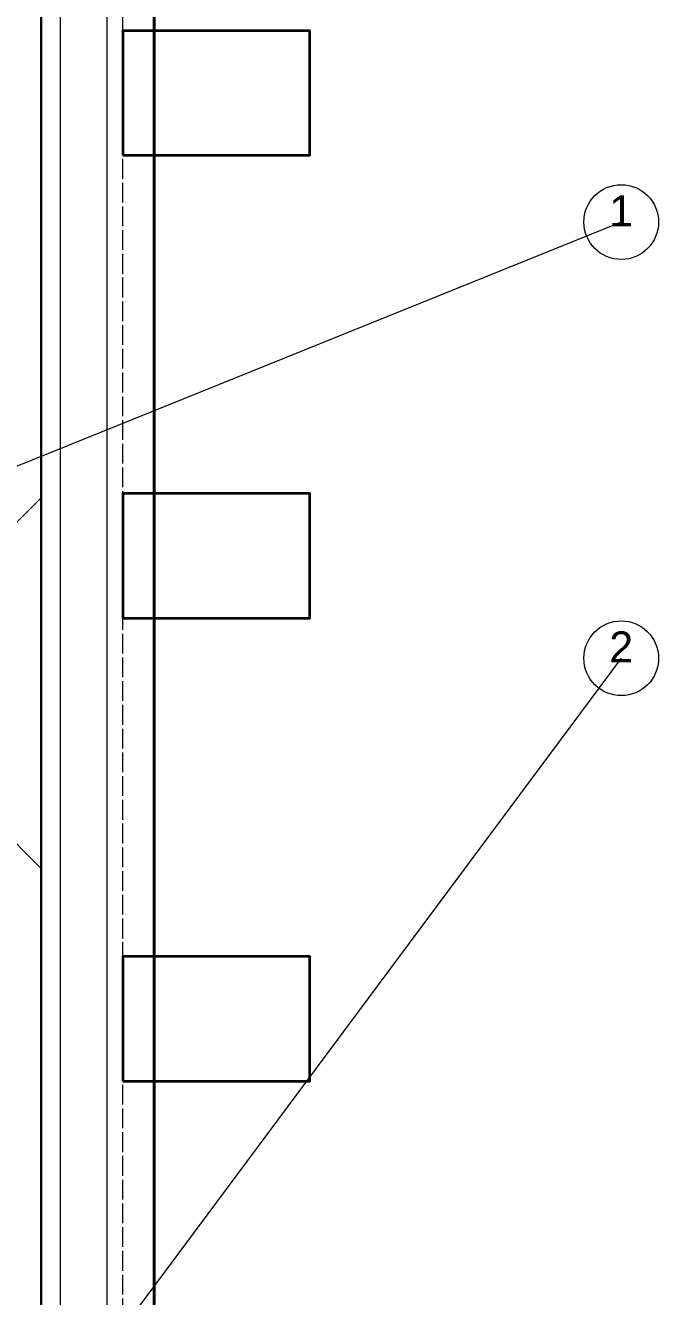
# Model space of a CAD drawing. Header units: millimetres. Extents: x 0 to 157872, y -2 to 14466.
# Drawn here: x 114574 to 116607, y 6584 to 10664 of the extents above; entities that cross this region are included whole.
import ezdxf
from ezdxf.enums import TextEntityAlignment as Align

# ---------------------------------------------------------------- set-up
doc = ezdxf.new("R2010")
doc.units = ezdxf.units.MM
doc.linetypes.add('DASHED', pattern=[1.524, 1.27, -0.254])
for name, color, linetype, lineweight in [('ANNOTATION', 4, 'CONTINUOUS', 18), ('HATCH-CAST', 7, 'CONTINUOUS', 9), ('HATCH-PRINTED', 7, 'CONTINUOUS', 9), ('HIDDEN-AXIS', 8, 'DASHED', 18), ('OUTLINE-CUT', 7, 'CONTINUOUS', 50), ('OUTLINE-FINE', 7, 'CONTINUOUS', 25)]:
    doc.layers.add(name, color=color, linetype=linetype, lineweight=lineweight)
doc.styles.get("Standard").update_dxf_attribs({"font": 'arial.ttf'})
pattern_1 = [(45, (0, 0), (-1425.35, 1425.35), [])]

msp = doc.modelspace()

# ---------------------------------------------------------------- hatches: boundary and pattern name
at = {"layer": 'HATCH-CAST', "ltscale": 50}
h = msp.add_hatch(dxfattribs=at)
h.set_pattern_fill('ANSI37', scale=25.19685)
h.set_pattern_definition([(45, (0, 0), (-1425.35, 1425.35), []), (135, (0, 0), (-1425.35, -1425.35), [])])
h.paths.add_polyline_path([(114624.4, 1595.6), (104349.4, 1595.6), (104349.4, 11870.6), (114624.4, 11870.6)])
h.paths.add_polyline_path([(104574.4, 5673.7), (104574.4, 5223.7), (104549.7, 5155.1), (104574.4, 5130.4), (104574.4, 4482.6), (104549.7, 4457.9), (104574.4, 4389.3), (104574.4, 3939.3), (104549.7, 3870.7), (104574.4, 3846), (104574.4, 3198.3), (104549.7, 3173.6), (104574.4, 3105), (104574.4, 2655), (104549.7, 2586.4), (104574.4, 2561.7), (104574.4, 1913.9), (104549.7, 1889.2), (104549.8, 1888.8), (104505.8, 1845.3), (104574.4, 1820.6), (104599.1, 1752), (104642.6, 1796), (104643, 1795.9), (104667.7, 1820.6), (105315.5, 1820.6), (105340.2, 1795.9), (105408.8, 1820.6), (105858.8, 1820.6), (105927.4, 1795.9), (105952.1, 1820.6), (106599.8, 1820.6), (106624.5, 1795.9), (106693.1, 1820.6), (107143.1, 1820.6), (107211.7, 1795.9), (107236.4, 1820.6), (107884.2, 1820.6), (107908.9, 1795.9), (107977.5, 1820.6), (108427.5, 1820.6), (108496.1, 1795.9), (108520.8, 1820.6), (109168.6, 1820.6), (109193.3, 1795.9), (109261.9, 1820.6), (109711.9, 1820.6), (109780.5, 1795.9), (109805.2, 1820.6), (110453, 1820.6), (110477.7, 1795.9), (110546.3, 1820.6), (110996.3, 1820.6), (111064.9, 1795.9), (111089.6, 1820.6), (111737.3, 1820.6), (111762, 1795.9), (111830.6, 1820.6), (112280.6, 1820.6), (112349.2, 1795.9), (112373.9, 1820.6), (113021.7, 1820.6), (113046.4, 1795.9), (113115, 1820.6), (113565, 1820.6), (113633.6, 1795.9), (113658.3, 1820.6), (114306.1, 1820.6), (114330.8, 1795.9), (114331.1, 1796), (114374.7, 1752), (114399.4, 1820.6), (114468, 1845.3), (114424, 1888.8), (114424.1, 1889.2), (114399.4, 1913.9), (114399.4, 2561.7), (114424.1, 2586.4), (114399.4, 2655), (114399.4, 3105), (114424.1, 3173.6), (114399.4, 3198.3), (114399.4, 3846), (114424.1, 3870.7), (114399.4, 3939.3), (114399.4, 4389.3), (114424.1, 4457.9), (114399.4, 4482.6), (114399.4, 5130.4), (114424.1, 5155.1), (114399.4, 5223.7), (114399.4, 5673.7), (114424.1, 5742.3), (114399.4, 5767), (114399.4, 6414.8), (114424.1, 6439.5), (114399.4, 6508.1), (114399.4, 6958.1), (114424.1, 7026.7), (114399.4, 7051.4), (114399.4, 7699.2), (114424.1, 7723.9), (114399.4, 7792.5), (114399.4, 8242.5), (114424.1, 8311.1), (114399.4, 8335.8), (114399.4, 8983.5), (114424.1, 9008.2), (114399.4, 9076.8), (114399.4, 9526.8), (114424.1, 9595.4), (114399.4, 9620.1), (114399.4, 10267.9), (114424.1, 10292.6), (114399.4, 10361.2), (114399.4, 10811.2), (114424.1, 10879.8), (114399.4, 10904.5), (114399.4, 11552.3), (114424.1, 11577), (114424, 11577.3), (114468, 11620.9), (114399.4, 11645.6), (114374.7, 11714.2), (114331.1, 11670.2), (114330.8, 11670.3), (114306.1, 11645.6), (113658.3, 11645.6), (113633.6, 11670.3), (113565, 11645.6), (113115, 11645.6), (113046.4, 11670.3), (113021.7, 11645.6), (112373.9, 11645.6), (112349.2, 11670.3), (112280.6, 11645.6), (111830.6, 11645.6), (111762, 11670.3), (111737.3, 11645.6), (111089.6, 11645.6), (111064.9, 11670.3), (110996.3, 11645.6), (110546.3, 11645.6), (110477.7, 11670.3), (110453, 11645.6), (109805.2, 11645.6), (109780.5, 11670.3), (109711.9, 11645.6), (109261.9, 11645.6), (109193.3, 11670.3), (109168.6, 11645.6), (108520.8, 11645.6), (108496.1, 11670.3), (108427.5, 11645.6), (107977.5, 11645.6), (107908.9, 11670.3), (107884.2, 11645.6), (107236.4, 11645.6), (107211.7, 11670.3), (107143.1, 11645.6), (106693.1, 11645.6), (106624.5, 11670.3), (106599.8, 11645.6), (105952.1, 11645.6), (105927.4, 11670.3), (105858.8, 11645.6), (105408.8, 11645.6), (105340.2, 11670.3), (105315.5, 11645.6), (104667.7, 11645.6), (104643, 11670.3), (104642.6, 11670.2), (104599.1, 11714.2), (104574.4, 11645.6), (104505.8, 11620.9), (104549.8, 11577.3), (104549.7, 11577), (104574.4, 11552.3), (104574.4, 10904.5), (104549.7, 10879.8), (104574.4, 10811.2), (104574.4, 10361.2), (104549.7, 10292.6), (104574.4, 10267.9), (104574.4, 9620.1), (104549.7, 9595.4), (104574.4, 9526.8), (104574.4, 9076.8), (104549.7, 9008.2), (104574.4, 8983.5), (104574.4, 8335.8), (104549.7, 8311.1), (104574.4, 8242.5), (104574.4, 7792.5), (104549.7, 7723.9), (104574.4, 7699.2), (104574.4, 7051.4), (104549.7, 7026.7), (104574.4, 6958.1), (104574.4, 6508.1), (104549.7, 6439.5), (104574.4, 6414.8), (104574.4, 5767), (104549.7, 5742.3)])
at = {"layer": 'HATCH-PRINTED', "ltscale": 50}
h = msp.add_hatch(dxfattribs=at)
h.set_pattern_fill('ANSI31', scale=25.19685)
h.set_pattern_definition(pattern_1)
h.paths.add_polyline_path([(114986.9, 10647.4), (115486.9, 10647.4), (115486.9, 10247.4), (114986.9, 10247.4)])
h = msp.add_hatch(dxfattribs=at)
h.set_pattern_fill('ANSI31', scale=25.19685)
h.set_pattern_definition(pattern_1)
h.paths.add_polyline_path([(114986.9, 9161.7), (115486.9, 9161.7), (115486.9, 8761.7), (114986.9, 8761.7)])
h = msp.add_hatch(dxfattribs=at)
h.set_pattern_fill('ANSI31', scale=25.19685)
h.set_pattern_definition(pattern_1)
h.paths.add_polyline_path([(114986.9, 7676), (115486.9, 7676), (115486.9, 7276), (114986.9, 7276)])

# ---------------------------------------------------------------- linework, layer by layer
at = {"layer": 'ANNOTATION', "lineweight": 20, "ltscale": 50}
for points in [[(116486.9, 10033.1), (111955.7, 8203.1)], [(116486.9, 8633.1), (113236.9, 4267.5)]]:
    msp.add_lwpolyline(points, dxfattribs=at)
at = {"layer": 'ANNOTATION', "lineweight": 18, "ltscale": 50}
for centre in [(116486.9, 10033.1), (116486.9, 8633.1)]:
    msp.add_circle(centre, 120, dxfattribs=at)
at = {"layer": 'HIDDEN-AXIS', "linetype": 'DASHED', "lineweight": 15, "ltscale": 50}
msp.add_lwpolyline([(104086.9, 1333.1), (114886.9, 1333.1), (114886.9, 12133.1), (104086.9, 12133.1), (104086.9, 1333.1)], dxfattribs=at)
at = {"layer": 'OUTLINE-CUT', "lineweight": 40, "ltscale": 50}
msp.add_lwpolyline([(103986.9, 1233.1), (114986.9, 1233.1), (114986.9, 12233.1), (103986.9, 12233.1)], close=True, dxfattribs=at)
at = {"layer": 'OUTLINE-FINE', "lineweight": 0, "ltscale": 50}
for points in [[(104136.9, 1383.1), (114836.9, 1383.1), (114836.9, 12083.1), (104136.9, 12083.1)], [(104286.9, 1533.1), (114686.9, 1533.1), (114686.9, 11933.1), (104286.9, 11933.1)]]:
    msp.add_lwpolyline(points, close=True, dxfattribs=at)
at = {"layer": 'OUTLINE-FINE', "lineweight": 30, "ltscale": 50}
msp.add_lwpolyline([(104349.4, 1595.6), (114624.4, 1595.6), (114624.4, 11870.6), (104349.4, 11870.6)], close=True, dxfattribs=at)
at = {"layer": 'OUTLINE-FINE', "lineweight": 35, "ltscale": 50}
for points in [[(114886.9, 10247.4), (115486.9, 10247.4), (115486.9, 10647.4), (114886.9, 10647.4)], [(114886.9, 8761.7), (115486.9, 8761.7), (115486.9, 9161.7), (114886.9, 9161.7)], [(114886.9, 7276), (115486.9, 7276), (115486.9, 7676), (114886.9, 7676)]]:
    msp.add_lwpolyline(points, close=True, dxfattribs=at)

# ---------------------------------------------------------------- texts
at = {"layer": 'ANNOTATION', "ltscale": 50}
for s, p in [('1', (116486.9, 9989.9)), ('2', (116486.9, 8589.9))]:
    msp.add_text(s, height=99.4, dxfattribs=at).set_placement(p, align=Align.BOTTOM_CENTER)

doc.saveas('drawing.dxf')
